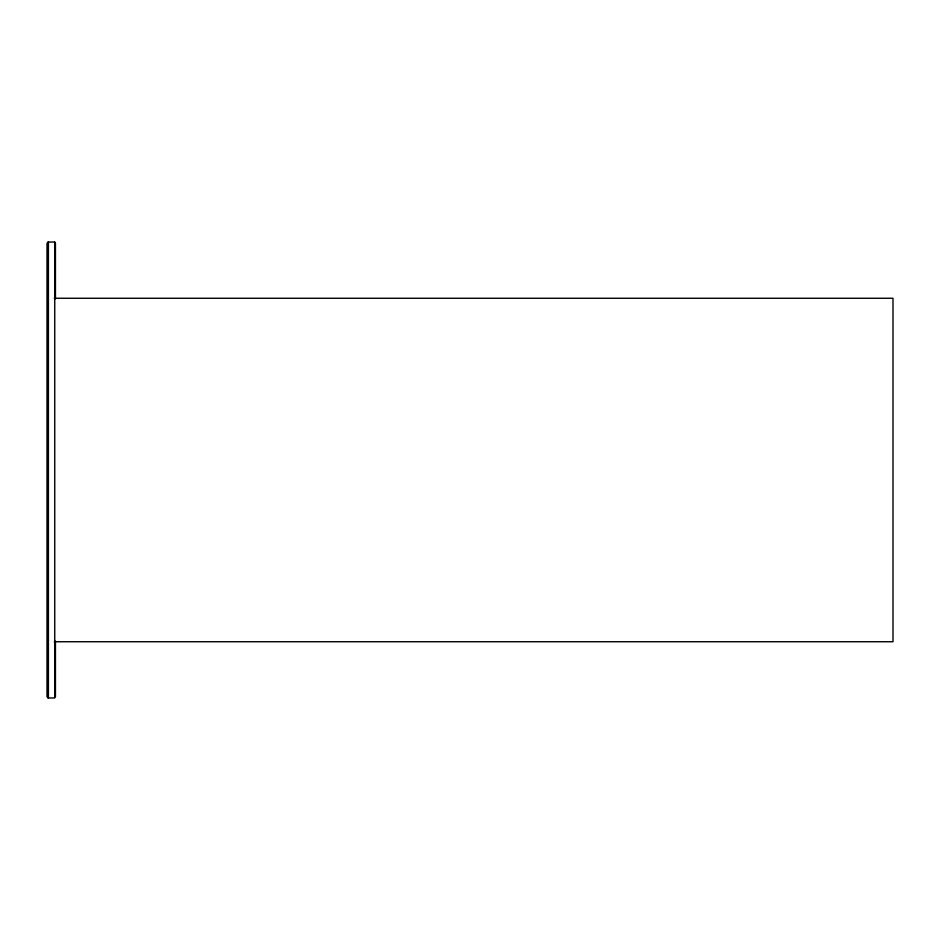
<?xml version="1.0" encoding="UTF-8"?>
<svg xmlns="http://www.w3.org/2000/svg" width="940" height="940" viewBox="0 0 940 940"><rect width="100%" height="100%" fill="white"/><g stroke="black" fill="none" stroke-linecap="round" stroke-linejoin="round"><path stroke-width="1.41" d="M54.273 298.262L893 298.262L893 641.738L54.273 641.738M55.448 243.178L55.448 298.814M55.448 641.186L55.448 696.822M48.41 242.062L48.41 697.938M47 243.178L47 696.822M54.743 242.038L47.705 242.038L47.705 697.962L54.743 697.962L54.743 242.038"/></g></svg>
